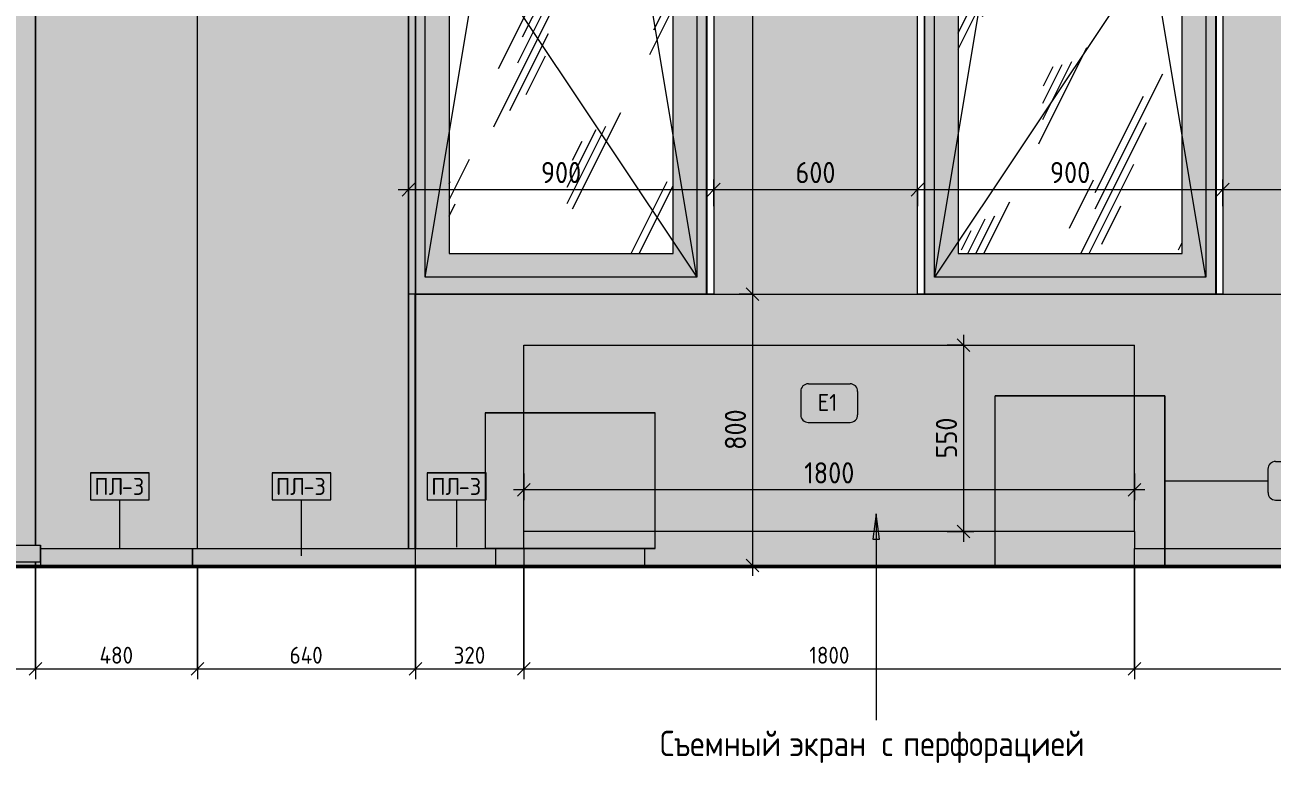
# Model space of a CAD drawing. Header units: millimetres. Extents: x -3511 to 67671, y -1987 to 16130.
# Drawn here: x 39927 to 43601, y 7818 to 9994 of the extents above; entities that cross this region are included whole.
import ezdxf

# ---------------------------------------------------------------- set-up
doc = ezdxf.new("R2010")
doc.units = ezdxf.units.MM
for name, color, linetype, lineweight in [('A-ANNO-DIMS', 7, 'Continuous', 9), ('A-ANNO-DIMS-25', 7, 'Continuous', 9), ('A-FLOR', 7, 'Continuous', 9), ('A-GENM', 7, 'Continuous', 9), ('A-GENM-IDEN', 7, 'Continuous', 9), ('A-GLAZ', 7, 'Continuous', 9), ('A-WALL', 7, 'Continuous', 9), ('A-WALL-PATT', 7, 'Continuous', 9), ('G-ANNO-TEXT', 7, 'Continuous', 9), ('I-FURN-IDEN', 7, 'Continuous', 9), ('I-WALL', 7, 'Continuous', 9), ('Знаки', 7, 'Continuous', 9), ('Марки для знаков', 7, 'Continuous', 9)]:
    doc.layers.add(name, color=color, linetype=linetype, lineweight=lineweight)
for name, color, linetype, lineweight, true_color in [('A-FLOR-FNSH-1', 7, 'Continuous', 30, 0x3c3c3c), ('I-FURN-14', 7, 'Continuous', 9, 0xc5c578), ('I-FURN-3', 7, 'Continuous', 9, 0xc0c0c0), ('I-FURN-5', 7, 'Continuous', 9, 0xacacac), ('I-FURN-6', 7, 'Continuous', 9, 0x9e9e9e), ('I-FURN-7', 7, 'Continuous', 9, 0xd1d1d1), ('I-FURN-8', 7, 'Continuous', 9, 0xdddddd)]:
    doc.layers.add(name, color=color, linetype=linetype, lineweight=lineweight, true_color=true_color)
for name, color, linetype, lineweight, true_color, transparency in [('I-FURN-13', 2, 'Continuous', 9, 0xffff00, 0.7), ('I-FURN-2', 7, 'Continuous', 9, 0xfbfbfb, 0.7), ('I-FURN-4', 7, 'Continuous', 9, 0x7f7f7f, 0.7)]:
    doc.layers.add(name, color=color, linetype=linetype, lineweight=lineweight, true_color=true_color, transparency=transparency)
doc.styles.add('GOST Common_5', font='GOST_Common.ttf', dxfattribs={"height": 50})
doc.styles.add('GOST Common_7', font='GOST_Common.ttf', dxfattribs={"width": 0.9, "height": 75})
doc.styles.add('ISOCPEUR_2', font='isocpeur.ttf', dxfattribs={"width": 0.9, "height": 62.5})
doc.styles.add('ISOCPEUR_3', font='isocpeur.ttf', dxfattribs={"width": 0.9, "height": 50})
doc.dimstyles.new('ISO-2_0_0_9К_Средний_округл2', dxfattribs={"dimscale": 304.8, "dimtxt": 49.799059, "dimasz": 0.123031, "dimexe": 0.098425, "dimexo": 0, "dimgap": 0, "dimtad": 1, "dimdec": 0, "dimrnd": 10, "dimzin": 0, "dimdsep": 46, "dimtxsty": 'ISOCPEUR_3', "dimblk1": 'OBLIQUE', "dimblk2": 'OBLIQUE', "dimsah": 1, "dimcen": 0.09, "dimdle": 0.098425, "dimazin": 0, "dimtfac": 1, "dimtdec": 4, "dimtix": 1, "dimtmove": 0, "dimatfit": 3, "dimfxl": 1, "dimtvp": 1, "dimtolj": 1, "dimtzin": 0, "dimarcsym": 2})
doc.dimstyles.new('ISO-2_5_0_9К_БОЛЬШОЙ_1', dxfattribs={"dimscale": 304.8, "dimtxt": 62.248823, "dimasz": 0.123031, "dimexe": 0.098425, "dimexo": 0.246063, "dimgap": 0, "dimtad": 1, "dimdec": 0, "dimrnd": 10, "dimzin": 0, "dimdsep": 46, "dimtxsty": 'ISOCPEUR_2', "dimblk1": 'OBLIQUE', "dimblk2": 'OBLIQUE', "dimsah": 1, "dimcen": 0.09, "dimdle": 0.098425, "dimazin": 0, "dimtfac": 1, "dimtdec": 4, "dimtix": 1, "dimtmove": 0, "dimatfit": 3, "dimfxl": 1, "dimtvp": 1, "dimtolj": 1, "dimtzin": 0, "dimarcsym": 2})
pattern_1 = [(63.435, (5521.34, 31.75), (-255.583, 766.747), [317.5, -190.5, 317.5, -190.5, -403.903]), (63.435, (5521.34, 31.75), (-255.583, 766.747), [-1016, 127, -276.903]), (63.435, (5505.47, 47.6), (-255.583, 766.747), [254, -317.5, 190.5, -190.5, -467.403]), (63.435, (5505.47, 47.6), (-255.583, 766.747), [-952.5, 222.25, -245.153]), (63.435, (5505.47, 95.25), (-255.583, 766.747), [190.5, -381, 127, -190.5, -530.903]), (63.435, (5505.47, 95.25), (-255.583, 766.747), [-889, 285.75, -245.153]), (63.435, (5553.1, 47.6), (-255.583, 766.747), [190.5, -381, 158.75, -6404.65]), (63.435, (5600.7, 95.25), (-255.583, 766.747), [95.25, -476.25, 63.5, -6499.9]), (63.435, (5521.34, 174.6), (-255.583, 766.747), [63.5, -476.25, 63.5, -254, -562.653]), (63.435, (5521.34, 174.6), (-255.583, 766.747), [-857.25, 158.75, -403.903]), (63.435, (5807.1, 127), (-255.583, 766.747), [317.5, -476.25, 381, -251.503]), (63.435, (5807.1, 79.4), (-255.583, 766.747), [444.5, -317.5, 476.25, -188.003]), (63.435, (5838.84, 95.25), (-255.583, 766.747), [508, -254, 381, -276.903]), (63.435, (5886.47, 142.9), (-255.583, 766.747), [317.5, -444.5, 254, -403.903]), (63.435, (5838.84, 238.1), (-255.583, 766.747), [158.75, -635, 190.5, -435.653]), (63.435, (5934.1, 190.5), (-255.583, 766.747), [127, -635, 127, -530.903])]

# ---------------------------------------------------------------- blocks, each defined once
blk = doc.blocks.new('120_Окно_СКБ_1Ст - 120_Окно_СКБ_1Ст 900х2500_h_-V7-Развертка 3_45-2')
at = {"layer": 'A-GLAZ'}
h = blk.add_hatch(color=256, dxfattribs=at)
h.paths.add_polyline_path([(9090, 9200), (9139, 9200), (9139, 11680), (9140, 11680), (9140, 11700), (8281, 11700), (8281, 9200), (9040, 9200)])
h.paths.add_polyline_path([(8330, 9250), (8310, 9250), (8310, 11650), (9110, 11650), (9110, 9250), (8380, 9250)])
h = blk.add_hatch(color=256, dxfattribs=at)
h.paths.add_polyline_path([(8330, 9250), (9110, 9250), (9110, 11650), (8310, 11650), (8310, 9250)])
h.paths.add_polyline_path([(8414, 9320), (8380, 9320), (8380, 11580), (9040, 11580), (9040, 9320), (8827.4, 9320)])
h.paths.add_polyline_path([(9075, 10340.5), (9066, 10340.8), (9065.1, 10341.3), (9065, 10341.6), (9063.8, 10423.8), (9062.9, 10425), (9061.5, 10428.4), (9061, 10432), (9061.1, 10468.9), (9061.5, 10471.6), (9062.9, 10475), (9065.1, 10477.9), (9068, 10480.1), (9071.4, 10481.5), (9075, 10482), (9078.6, 10481.5), (9082, 10480.1), (9084.9, 10477.9), (9087.1, 10475), (9088.5, 10471.6), (9089, 10468), (9089, 10432), (9088.5, 10428.4), (9087.1, 10425), (9086.1, 10423.5), (9085.7, 10400.4), (9084.9, 10341.3), (9083.9, 10340.7), (9082, 10340.5), (9075.4, 10340.5)])
h = blk.add_hatch(dxfattribs=at)
h.set_pattern_fill('FP_18', color=256, style=0, pattern_type=2)
h.set_pattern_definition(pattern_1)
h.paths.add_polyline_path([(8414, 9320), (9040, 9320), (9040, 11580), (8380, 11580), (8380, 9320)])
for p, q in [((8260, 9200), (8260, 11700)), ((9160, 11700), (9160, 9200)), ((8310, 9250), (8310, 11650)), ((8310, 9250), (8710, 11650)), ((9110, 9250), (8710, 11650)), ((9110, 11650), (9110, 9250)), ((8380, 11580), (8380, 9320)), ((9040, 9320), (9040, 11580)), ((9064.5, 10381.7), (8310, 9250)), ((8380, 9320), (9040, 9320)), ((9110, 9250), (8310, 9250)), ((9160, 9200), (8260, 9200))]:
    blk.add_line(p, q, dxfattribs=at)
blk = doc.blocks.new('120_Окно_СКБ_1Ст - 120_Окно_СКБ_1Ст_900х2500_h_-20705657-Развертка 3_45-2')
at = {"layer": 'A-GLAZ'}
h = blk.add_hatch(color=256, dxfattribs=at)
h.paths.add_polyline_path([(7587.1, 9200), (7639, 9200), (7639, 11680), (7640, 11680), (7640, 11700), (6781, 11700), (6781, 9200), (7540, 9200)])
h.paths.add_polyline_path([(7173.7, 9250), (6810, 9250), (6810, 11650), (7610, 11650), (7610, 9250), (7352.9, 9250)])
h = blk.add_hatch(color=256, dxfattribs=at)
h.paths.add_polyline_path([(6830, 9250), (7610, 9250), (7610, 11650), (6810, 11650), (6810, 9250)])
h.paths.add_polyline_path([(6935.5, 9320), (6880, 9320), (6880, 11580), (7540, 11580), (7540, 9320), (7173.7, 9320)])
h.paths.add_polyline_path([(6838, 10340.5), (6835.9, 10340.8), (6835.1, 10341.4), (6835, 10341.6), (6833.8, 10423.8), (6832.9, 10425), (6831.5, 10428.4), (6831, 10432), (6831, 10468), (6831.5, 10471.6), (6832.9, 10475), (6835.1, 10477.9), (6838, 10480.1), (6841.4, 10481.5), (6845, 10482), (6848.6, 10481.5), (6852, 10480.1), (6854.9, 10477.9), (6857.1, 10475), (6858.5, 10471.6), (6859, 10468), (6859, 10432), (6858.5, 10428.4), (6857.1, 10425), (6856.1, 10423.5), (6855.8, 10400.4), (6854.9, 10341.3), (6853.9, 10340.7), (6852, 10340.5), (6841.4, 10340.5)])
h = blk.add_hatch(dxfattribs=at)
h.set_pattern_fill('FP_18', color=256, style=0, pattern_type=2)
h.set_pattern_definition(pattern_1)
h.paths.add_polyline_path([(6935.5, 9320), (7540, 9320), (7540, 11580), (6880, 11580), (6880, 9320)])
for p, q in [((6760, 9200), (6760, 11700)), ((7660, 11700), (7660, 9200)), ((6810, 9250), (6810, 11650)), ((6810, 9250), (7210, 11650)), ((7610, 9250), (7210, 11650)), ((7610, 11650), (7610, 9250)), ((6880, 11580), (6880, 9320)), ((7540, 9320), (7540, 11580)), ((6855.5, 10381.8), (7610, 9250)), ((6880, 9320), (7540, 9320)), ((7610, 9250), (6810, 9250)), ((6781, 9200), (6760, 9200)), ((7660, 9200), (6781, 9200))]:
    blk.add_line(p, q, dxfattribs=at)
blk = doc.blocks.new('Шкаф параметрический - 1_309-32541261-Развертка 3_45-2')
at = {"layer": 'I-FURN-4'}
for points in [[(5676, 8450), (6760, 8450), (6760, 11795), (6139, 11795), (6139, 11700), (5661, 11700), (5661, 8460), (5676, 8460)], [(6761.7, 8450), (6781, 8450), (6780.8, 11795), (6760.5, 11795), (6760.5, 8450)], [(6346.8, 8400), (6781, 8400.3), (6781, 8450), (5676, 8450), (5676, 8400), (6344, 8400)]]:
    blk.add_hatch(color=256, dxfattribs=at).paths.add_polyline_path(points)
h = blk.add_hatch(color=256, dxfattribs=at)
h.paths.add_polyline_path([(5661, 8400), (5676, 8400), (5676, 8410), (5661, 8410)])
h.paths.add_polyline_path([(6760, 8450), (6760.5, 8450), (6760.5, 11795), (6760, 11795), (6760, 8879.3)])
at = {"layer": 'I-FURN-3'}
for p, q in [((5661, 8460), (5661, 11795)), ((6781, 8400), (6781, 11795)), ((5661, 8400), (5661, 8410))]:
    blk.add_line(p, q, dxfattribs=at)
at = {"layer": 'I-FURN-6'}
for p, q in [((5661, 8460), (5661, 11795)), ((5661, 8400), (5661, 8410))]:
    blk.add_line(p, q, dxfattribs=at)
blk = doc.blocks.new('Плинтус - Плинтус темный _ст_школа_-33413618-Развертка 3_45-2')
at = {"layer": 'A-GENM'}
h = blk.add_hatch(color=256, dxfattribs=at)
h.paths.add_polyline_path([(3730, 8410), (4810, 8410), (4810, 8460), (3760, 8460), (3760, 8450), (3730, 8450)])
h.paths.add_polyline_path([(5676, 8410), (5676, 8460), (5310, 8460), (5310, 8410), (5661, 8410)])
h.paths.add_polyline_path([(3102, 8410), (3290, 8410), (3290, 8450), (3260, 8450), (3260, 8460), (3094, 8460), (3094, 8410)])
for p, q in [((3094, 8460), (3260, 8460)), ((3094, 8460), (3094, 8410)), ((3260, 8460), (3261.5, 8460)), ((3261.6, 8460), (3266.2, 8460)), ((3266.3, 8460), (3273.8, 8460)), ((3274, 8460), (3284.5, 8460)), ((3284.8, 8460), (3745.7, 8460)), ((3746, 8460), (3753.5, 8460)), ((3753.7, 8460), (3758.3, 8460)), ((3758.4, 8460), (3760, 8460)), ((3760, 8460), (4810, 8460)), ((4810, 8460), (5310, 8460)), ((5310, 8460), (5676, 8460)), ((5676, 8410), (5676, 8460)), ((3290, 8410), (3094, 8410)), ((3729.7, 8410), (3290.3, 8410)), ((4810, 8410), (3730, 8410)), ((5310, 8410), (4810, 8410)), ((5676, 8410), (5310, 8410))]:
    blk.add_line(p, q, dxfattribs=at)
blk = doc.blocks.new('Плинтус - Плинтус темный _ст_школа_-33413549-Развертка 3_45-2')
at = {"layer": 'A-GENM'}
blk.add_line((5676, 8460), (5676, 8410), dxfattribs=at)
blk = doc.blocks.new('Плинтус - Плинтус темный _ст_школа_-32863794-Развертка 3_45-2')
at = {"layer": 'A-GENM'}
for p, q in [((5676, 8450), (6124, 8450)), ((5661, 8400), (5661, 8410)), ((5676, 8410), (5676, 8400))]:
    blk.add_line(p, q, dxfattribs=at)
blk = doc.blocks.new('Плинтус - Плинтус темный _ст_школа_-33413514-Развертка 3_45-2')
at = {"layer": 'A-GENM'}
blk.add_line((6124, 8400), (6124, 8450), dxfattribs=at)
blk = doc.blocks.new('Плинтус - Плинтус темный _ст_школа_-33445389-Развертка 3_45-2')
at = {"layer": 'A-GENM'}
blk.add_hatch(color=256, dxfattribs=at).paths.add_polyline_path([(7016.8, 8400), (7016.8, 8450), (6781, 8450), (6781, 8400), (7012.9, 8400)])
for p, q in [((6124, 8450), (6124, 8400)), ((6124, 8450), (6781, 8450)), ((6781, 8450), (6986.8, 8450)), ((6986.8, 8450), (7016.8, 8450)), ((7016.8, 8450), (7100.5, 8450)), ((7100.5, 8450), (7100.5, 8400))]:
    blk.add_line(p, q, dxfattribs=at)
blk = doc.blocks.new('Съемный металлический экран с перфорацией - E1-V8-Развертка 3_45-2')
at = {"layer": 'Знаки'}
h = blk.add_hatch(dxfattribs=at)
h.set_pattern_fill('FP_23', color=256, style=0, pattern_type=2)
h.set_pattern_definition([(0, (5462.491, 0), (0, 12.7), [3.403, -18.594]), (60, (5468.841, 1.701), (-10.998523, 6.35), [3.403, -18.594]), (120, (5470.542, 8.051), (-10.998523, -6.35), [3.403, -18.594]), (30, (5465.894, 0), (2.3e-05, 25.39996), [3.403, -21.997]), (30, (5459.544, 11), (2.3e-05, 25.39996), [3.403, -21.997]), (150, (5462.49, 0), (-21.997023, -12.69996), [3.403, -21.997]), (150, (5468.84, 11), (-21.997023, -12.69996), [3.403, -21.997]), (90, (5470.542, 4.65), (-21.997, 12.7), [3.403, -21.997]), (90, (5457.842, 4.65), (-21.997, 12.7), [3.403, -21.997])])
h.paths.add_polyline_path([(7587.1, 8500), (8489, 8500), (8489, 8900), (8900, 8900), (8900, 9050), (7100, 9050), (7100, 8850), (7486.8, 8850), (7486.8, 8500)])
for p, q in [((7100, 9050), (8900, 9050)), ((7100, 8850), (7100, 9050)), ((8900, 8900), (8900, 9050)), ((8900, 8500), (8900, 8900)), ((7100, 8500), (7100, 8850)), ((7486.6, 8500), (7100, 8500)), ((8489, 8500), (7486.8, 8500)), ((8900, 8500), (8489, 8500))]:
    blk.add_line(p, q, dxfattribs=at)
blk = doc.blocks.new('ПУФ_500 - 1_50б-32041553-Развертка 3_45-2')
at = {"layer": 'I-FURN-13'}
for points in [[(7043.4, 8400), (7100.5, 8400), (7100.5, 8450), (7016.8, 8450), (7016.8, 8400), (7041.4, 8400)], [(7392.4, 8400), (7456.8, 8400), (7456.8, 8450), (7100.5, 8450), (7100.5, 8400), (7380.4, 8400)]]:
    blk.add_hatch(color=256, dxfattribs=at).paths.add_polyline_path(points)
at = {"layer": 'I-FURN-4'}
for points in [[(6986.8, 8450), (7100.5, 8450), (7100.5, 8500), (7100, 8500), (7100, 8850), (6986.8, 8850), (6986.8, 8515.9)], [(7471.5, 8500), (7486.8, 8500), (7486.8, 8850), (7100, 8850), (7100, 8500), (7462.1, 8500)], [(7392.4, 8450), (7486.8, 8450), (7486.6, 8500), (7100.5, 8500), (7100.5, 8450), (7380.4, 8450)]]:
    blk.add_hatch(color=256, dxfattribs=at).paths.add_polyline_path(points)
at = {"layer": 'I-FURN-14'}
for p, q in [((7016.5, 8450), (7103.8, 8450)), ((7022.4, 8450), (7016.8, 8450)), ((7050.6, 8450), (7022.4, 8450)), ((7064.8, 8450), (7050.6, 8450)), ((7141.4, 8450), (7064.8, 8450)), ((7103.8, 8450), (7413.6, 8450)), ((7187.9, 8450), (7141.4, 8450)), ((7309.5, 8450), (7187.9, 8450)), ((7444.5, 8450), (7309.5, 8450)), ((7413.6, 8450), (7457.2, 8450)), ((7456.8, 8450), (7444.5, 8450))]:
    blk.add_line(p, q, dxfattribs=at)
at = {"layer": 'I-FURN-3'}
for p, q in [((6986.8, 8850), (6986.8, 8450)), ((6986.8, 8850), (7486.8, 8850)), ((7486.8, 8450), (7486.8, 8850)), ((7486.8, 8450), (6986.8, 8450)), ((7016.8, 8450), (7016.8, 8400)), ((7456.8, 8400), (7456.8, 8450))]:
    blk.add_line(p, q, dxfattribs=at)
at = {"layer": 'I-FURN-5'}
for p, q in [((7486.8, 8850), (6986.8, 8850)), ((6986.8, 8450), (7016.5, 8450)), ((7016.8, 8450), (7456.8, 8450)), ((7457.2, 8450), (7486.8, 8450))]:
    blk.add_line(p, q, dxfattribs=at)
blk = doc.blocks.new('Зашивка приборов отопления34 - Зашивка приборов отопления-33324488-Развертка 3_45-2')
at = {"layer": 'A-WALL'}
h = blk.add_hatch(color=256, dxfattribs=at)
h.paths.add_polyline_path([(12941.3, 8400), (12941.3, 9200), (12940.3, 9200), (12940.5, 8400)])
h.paths.add_polyline_path([(7486.8, 8400), (8489, 8400), (8489, 8500), (7486.8, 8500), (7486.8, 8450), (7456.8, 8450), (7456.8, 8400), (7485.3, 8400)])
h.paths.add_polyline_path([(11101.3, 8400), (11310, 8400), (11310, 8500), (11083.9, 8500), (11083.9, 8400)])
h.paths.add_polyline_path([(10583.9, 8400), (10583.9, 8500), (10314.5, 8500), (10314.5, 8400), (10481.1, 8400)])
h.paths.add_polyline_path([(11810, 8400), (12114.5, 8400), (12114.5, 8500), (11810, 8500)])
h.paths.add_polyline_path([(9240.8, 9198.6), (12939.3, 9198.6), (12939.3, 9200), (6781, 9200), (6781, 9198.6), (8827.4, 9198.6)])
for p, q in [((6781, 9200), (12939.3, 9200)), ((8489, 8400), (8414, 8400)), ((8900, 8400), (8489, 8400))]:
    blk.add_line(p, q, dxfattribs=at)
blk = doc.blocks.new('Плинтус - Плинтус темный _ст_школа_-33445823-Развертка 3_45-2')
at = {"layer": 'A-GENM'}
blk.add_hatch(color=256, dxfattribs=at).paths.add_polyline_path([(10314.5, 8400), (10314.5, 8450), (8989, 8450), (8989, 8400), (10274.4, 8400)])
for p, q in [((8900, 8450), (8989, 8450)), ((8900, 8400), (8900, 8450)), ((8989, 8450), (10314.5, 8450)), ((10314.5, 8450), (10314.5, 8400)), ((8989, 8400), (8900, 8400)), ((9034.1, 8400), (8989, 8400))]:
    blk.add_line(p, q, dxfattribs=at)
blk = doc.blocks.new('DIMBLOCK24-Развертка 3_45-2')
at = {"layer": 'A-ANNO-DIMS-25'}
for p, q in [((37406.3, 8400), (37406.3, 8065.1)), ((37406.3, 8095.1), (37406.3, 8400)), ((39957.3, 8410), (39957.3, 8065.1)), ((39957.3, 8095.1), (39957.3, 8410)), ((37406.3, 8095.1), (39957.3, 8095.1))]:
    blk.add_line(p, q, dxfattribs=at)
at = {"layer": 'A-ANNO-DIMS-25', "lineweight": 20}
for p, q in [((37406.3, 8095.1), (37387.6, 8076.4)), ((37406.3, 8095.1), (37425.1, 8113.9)), ((39957.3, 8095.1), (39938.6, 8076.4)), ((39957.3, 8095.1), (39976.1, 8113.9))]:
    blk.add_line(p, q, dxfattribs=at)
at = {"layer": 'A-ANNO-DIMS-25', "color": 0, "insert": (38618.6, 8160.5), "char_height": 50, "width": 151.696, "attachment_point": 1, "line_spacing_factor": 1.149209, "style": 'ISOCPEUR_3'}
blk.add_mtext('2550', dxfattribs=at)
blk = doc.blocks.new('_Oblique')
at = {"color": 0, "linetype": 'ByBlock', "lineweight": -2}
blk.add_line((-0.5, -0.5), (0.5, 0.5), dxfattribs=at)
blk = doc.blocks.new('DIMBLOCK25-Развертка 3_45-2')
at = {"layer": 'A-ANNO-DIMS-25'}
for p, q in [((39957.3, 8410), (39957.3, 8065.1)), ((39957.3, 8095.1), (39957.3, 8410)), ((40435.3, 8400), (40435.3, 8065.1)), ((40435.3, 8095.1), (40435.3, 8400)), ((39957.3, 8095.1), (40435.3, 8095.1))]:
    blk.add_line(p, q, dxfattribs=at)
at = {"layer": 'A-ANNO-DIMS-25', "lineweight": 20}
for p, q in [((39957.3, 8095.1), (39938.6, 8076.4)), ((39957.3, 8095.1), (39976.1, 8113.9)), ((40435.3, 8095.1), (40416.6, 8076.4)), ((40435.3, 8095.1), (40454.1, 8113.9))]:
    blk.add_line(p, q, dxfattribs=at)
at = {"layer": 'A-ANNO-DIMS-25', "color": 0, "insert": (40146.5, 8160.5), "char_height": 50, "width": 119.518, "attachment_point": 1, "line_spacing_factor": 1.149209, "style": 'ISOCPEUR_3'}
blk.add_mtext('480', dxfattribs=at)
blk = doc.blocks.new('DIMBLOCK26-Развертка 3_45-2')
at = {"layer": 'A-ANNO-DIMS-25'}
for p, q in [((40435.3, 8400), (40435.3, 8065.1)), ((40435.3, 8095.1), (40435.3, 8400)), ((41077.3, 8395), (41077.3, 8065.1)), ((41077.3, 8095.1), (41077.3, 8395)), ((40435.3, 8095.1), (41077.3, 8095.1))]:
    blk.add_line(p, q, dxfattribs=at)
at = {"layer": 'A-ANNO-DIMS-25', "lineweight": 20}
for p, q in [((40435.3, 8095.1), (40416.6, 8076.4)), ((40435.3, 8095.1), (40454.1, 8113.9)), ((41077.3, 8095.1), (41058.6, 8076.4)), ((41077.3, 8095.1), (41096.1, 8113.9))]:
    blk.add_line(p, q, dxfattribs=at)
at = {"layer": 'A-ANNO-DIMS-25', "color": 0, "insert": (40706.5, 8160.5), "char_height": 50, "width": 119.518, "attachment_point": 1, "line_spacing_factor": 1.149209, "style": 'ISOCPEUR_3'}
blk.add_mtext('640', dxfattribs=at)
blk = doc.blocks.new('DIMBLOCK27-Развертка 3_45-2')
at = {"layer": 'A-ANNO-DIMS-25'}
for p, q in [((41077.3, 8395), (41077.3, 8065.1)), ((41077.3, 8095.1), (41077.3, 8395)), ((41396.8, 8400), (41396.8, 8065.1)), ((41396.8, 8095.1), (41396.8, 8400)), ((41077.3, 8095.1), (41396.8, 8095.1))]:
    blk.add_line(p, q, dxfattribs=at)
at = {"layer": 'A-ANNO-DIMS-25', "lineweight": 20}
for p, q in [((41077.3, 8095.1), (41058.6, 8076.4)), ((41077.3, 8095.1), (41096.1, 8113.9)), ((41396.8, 8095.1), (41378.1, 8076.4)), ((41396.8, 8095.1), (41415.6, 8113.9))]:
    blk.add_line(p, q, dxfattribs=at)
at = {"layer": 'A-ANNO-DIMS-25', "color": 0, "insert": (41189.7, 8160.5), "char_height": 50, "width": 113.772, "attachment_point": 1, "line_spacing_factor": 1.149209, "style": 'ISOCPEUR_3'}
blk.add_mtext('320', dxfattribs=at)
blk = doc.blocks.new('DIMBLOCK28-Развертка 3_45-2')
at = {"layer": 'A-ANNO-DIMS-25'}
for p, q in [((41396.8, 8400), (41396.8, 8065.1)), ((41396.8, 8095.1), (41396.8, 8400)), ((43196.3, 8400), (43196.3, 8065.1)), ((43196.3, 8095.1), (43196.3, 8400)), ((41396.8, 8095.1), (43196.3, 8095.1))]:
    blk.add_line(p, q, dxfattribs=at)
at = {"layer": 'A-ANNO-DIMS-25', "lineweight": 20}
for p, q in [((41396.8, 8095.1), (41378.1, 8076.4)), ((41396.8, 8095.1), (41415.6, 8113.9)), ((43196.3, 8095.1), (43177.6, 8076.4)), ((43196.3, 8095.1), (43215.1, 8113.9))]:
    blk.add_line(p, q, dxfattribs=at)
at = {"layer": 'A-ANNO-DIMS-25', "color": 0, "insert": (42237.7, 8160.5), "char_height": 50, "width": 141.353, "attachment_point": 1, "line_spacing_factor": 1.149209, "style": 'ISOCPEUR_3'}
blk.add_mtext('1800', dxfattribs=at)
blk = doc.blocks.new('DIMBLOCK29-Развертка 3_45-2')
at = {"layer": 'A-ANNO-DIMS-25'}
for p, q in [((44610.8, 8500), (44610.8, 8065.1)), ((44610.8, 8095.1), (44610.8, 8500)), ((43196.3, 8400), (43196.3, 8065.1)), ((43196.3, 8095.1), (43196.3, 8400)), ((43196.3, 8095.1), (44610.8, 8095.1))]:
    blk.add_line(p, q, dxfattribs=at)
at = {"layer": 'A-ANNO-DIMS-25', "lineweight": 20}
for p, q in [((43196.3, 8095.1), (43177.6, 8076.4)), ((43196.3, 8095.1), (43215.1, 8113.9)), ((44610.8, 8095.1), (44592.1, 8076.4)), ((44610.8, 8095.1), (44629.6, 8113.9))]:
    blk.add_line(p, q, dxfattribs=at)
at = {"layer": 'A-ANNO-DIMS-25', "color": 0, "insert": (43846.6, 8160.5), "char_height": 50, "width": 136.756, "attachment_point": 1, "line_spacing_factor": 1.149209, "style": 'ISOCPEUR_3'}
blk.add_mtext('1410', dxfattribs=at)
blk = doc.blocks.new('DIMBLOCK33-Развертка 3_45-2')
at = {"layer": 'A-ANNO-DIMS-25'}
for p, q in [((42031.3, 11700), (42100.6, 11700)), ((42070.6, 11700), (42031.3, 11700)), ((42070.6, 11700), (42070.6, 9200)), ((42031.3, 9200), (42100.6, 9200)), ((42070.6, 9200), (42031.3, 9200))]:
    blk.add_line(p, q, dxfattribs=at)
at = {"layer": 'A-ANNO-DIMS-25', "lineweight": 20}
for p, q in [((42070.6, 11700), (42051.8, 11718.7)), ((42070.6, 11700), (42089.3, 11681.2)), ((42070.6, 9200), (42051.8, 9218.7)), ((42070.6, 9200), (42089.3, 9181.2))]:
    blk.add_line(p, q, dxfattribs=at)
at = {"layer": 'A-ANNO-DIMS-25', "color": 0, "insert": (41988.9, 10371), "char_height": 62.5, "width": 189.619, "attachment_point": 1, "rotation": 90, "line_spacing_factor": 1.149209, "style": 'ISOCPEUR_2'}
blk.add_mtext('2500', dxfattribs=at)
blk = doc.blocks.new('DIMBLOCK34-Развертка 3_45-2')
at = {"layer": 'A-ANNO-DIMS-25'}
for p, q in [((42031.3, 9200), (42100.6, 9200)), ((42070.6, 9200), (42031.3, 9200)), ((42070.6, 9200), (42070.6, 8370)), ((42022.1, 8400), (42100.6, 8400)), ((42070.6, 8400), (42022.1, 8400))]:
    blk.add_line(p, q, dxfattribs=at)
at = {"layer": 'A-ANNO-DIMS-25', "lineweight": 20}
for p, q in [((42070.6, 9200), (42051.8, 9218.7)), ((42070.6, 9200), (42089.3, 9181.2)), ((42070.6, 8400), (42051.8, 8418.7)), ((42070.6, 8400), (42089.3, 8381.2))]:
    blk.add_line(p, q, dxfattribs=at)
at = {"layer": 'A-ANNO-DIMS-25', "color": 0, "insert": (41988.9, 8740.7), "char_height": 62.5, "width": 142.215, "attachment_point": 1, "rotation": 90, "line_spacing_factor": 1.149209, "style": 'ISOCPEUR_2'}
blk.add_mtext('800', dxfattribs=at)
blk = doc.blocks.new('DIMBLOCK35-Развертка 3_45-2')
at = {"layer": 'A-ANNO-DIMS-25'}
for p, q in [((41056.3, 9459.5), (41056.3, 9538)), ((41956.3, 9459.5), (41956.3, 9538)), ((41026.3, 9508), (41956.3, 9508)), ((41056.3, 9508), (41056.3, 9459.5)), ((41956.3, 9508), (41956.3, 9459.5))]:
    blk.add_line(p, q, dxfattribs=at)
at = {"layer": 'A-ANNO-DIMS-25', "lineweight": 20}
for p, q in [((41056.3, 9508), (41075.1, 9526.7)), ((41956.3, 9508), (41975.1, 9526.7)), ((41056.3, 9508), (41037.6, 9489.2)), ((41956.3, 9508), (41937.6, 9489.2))]:
    blk.add_line(p, q, dxfattribs=at)
at = {"layer": 'A-ANNO-DIMS-25', "color": 0, "insert": (41447.1, 9589.6), "char_height": 62.5, "width": 142.215, "attachment_point": 1, "line_spacing_factor": 1.149209, "style": 'ISOCPEUR_2'}
blk.add_mtext('900', dxfattribs=at)
blk = doc.blocks.new('DIMBLOCK36-Развертка 3_45-2')
at = {"layer": 'A-ANNO-DIMS-25'}
for p, q in [((41956.3, 9459.5), (41956.3, 9538)), ((42556.3, 9459.5), (42556.3, 9538)), ((41956.3, 9508), (42556.3, 9508)), ((41956.3, 9508), (41956.3, 9459.5)), ((42556.3, 9508), (42556.3, 9459.5))]:
    blk.add_line(p, q, dxfattribs=at)
at = {"layer": 'A-ANNO-DIMS-25', "lineweight": 20}
for p, q in [((41956.3, 9508), (41975.1, 9526.7)), ((42556.3, 9508), (42575.1, 9526.7)), ((41956.3, 9508), (41937.6, 9489.2)), ((42556.3, 9508), (42537.6, 9489.2))]:
    blk.add_line(p, q, dxfattribs=at)
at = {"layer": 'A-ANNO-DIMS-25', "color": 0, "insert": (42197.1, 9589.6), "char_height": 62.5, "width": 142.215, "attachment_point": 1, "line_spacing_factor": 1.149209, "style": 'ISOCPEUR_2'}
blk.add_mtext('600', dxfattribs=at)
blk = doc.blocks.new('DIMBLOCK37-Развертка 3_45-2')
at = {"layer": 'A-ANNO-DIMS-25'}
for p, q in [((42556.3, 9459.5), (42556.3, 9538)), ((43456.3, 9459.5), (43456.3, 9538)), ((42556.3, 9508), (43456.3, 9508)), ((42556.3, 9508), (42556.3, 9459.5)), ((43456.3, 9508), (43456.3, 9459.5))]:
    blk.add_line(p, q, dxfattribs=at)
at = {"layer": 'A-ANNO-DIMS-25', "lineweight": 20}
for p, q in [((42556.3, 9508), (42575.1, 9526.7)), ((43456.3, 9508), (43475.1, 9526.7)), ((42556.3, 9508), (42537.6, 9489.2)), ((43456.3, 9508), (43437.6, 9489.2))]:
    blk.add_line(p, q, dxfattribs=at)
at = {"layer": 'A-ANNO-DIMS-25', "color": 0, "insert": (42947.1, 9589.6), "char_height": 62.5, "width": 142.215, "attachment_point": 1, "line_spacing_factor": 1.149209, "style": 'ISOCPEUR_2'}
blk.add_mtext('900', dxfattribs=at)
blk = doc.blocks.new('DIMBLOCK38-Развертка 3_45-2')
at = {"layer": 'A-ANNO-DIMS-25'}
for p, q in [((43456.3, 9459.5), (43456.3, 9538)), ((44056.3, 9459.5), (44056.3, 9538)), ((43456.3, 9508), (44056.3, 9508)), ((43456.3, 9508), (43456.3, 9459.5)), ((44056.3, 9508), (44056.3, 9459.5))]:
    blk.add_line(p, q, dxfattribs=at)
at = {"layer": 'A-ANNO-DIMS-25', "lineweight": 20}
for p, q in [((43456.3, 9508), (43475.1, 9526.7)), ((44056.3, 9508), (44075.1, 9526.7)), ((43456.3, 9508), (43437.6, 9489.2)), ((44056.3, 9508), (44037.6, 9489.2))]:
    blk.add_line(p, q, dxfattribs=at)
at = {"layer": 'A-ANNO-DIMS-25', "color": 0, "insert": (43697.1, 9589.6), "char_height": 62.5, "width": 142.215, "attachment_point": 1, "line_spacing_factor": 1.149209, "style": 'ISOCPEUR_2'}
blk.add_mtext('600', dxfattribs=at)
blk = doc.blocks.new('Марка_Мебель - В прямоуг_Balcon_Марка-25523697-Развертка 3_45-2')
at = {"layer": 'I-FURN-IDEN'}
for p, q in [((9293, 8684.4), (9293, 8615.4)), ((9315.5, 8706.9), (9438.3, 8706.9)), ((9460.8, 8684.4), (9460.8, 8615.6)), ((9315.4, 8593.1), (9438.3, 8593.1))]:
    blk.add_line(p, q, dxfattribs=at)
for centre, radius, start, end in [((9315.5, 8684.4), 22.5, 90, 180), ((9438.3, 8684.4), 22.5, 0, 90), ((9315.4, 8615.4), 22.3, 180, 270), ((9438.3, 8615.6), 22.5, 270, 0)]:
    blk.add_arc(centre, radius, start, end, dxfattribs=at)
blk = doc.blocks.new('DIMBLOCK40-Развертка 3_45-2')
at = {"layer": 'A-ANNO-DIMS-25'}
for p, q in [((41396.3, 8671.2), (41396.3, 8592.7)), ((41396.3, 8622.7), (41396.3, 8671.2)), ((43196.3, 8671.2), (43196.3, 8592.7)), ((43196.3, 8622.7), (43196.3, 8671.2)), ((43226.3, 8622.7), (41366.3, 8622.7))]:
    blk.add_line(p, q, dxfattribs=at)
at = {"layer": 'A-ANNO-DIMS-25', "lineweight": 20}
for p, q in [((41396.3, 8622.7), (41415.1, 8641.5)), ((43196.3, 8622.7), (43215.1, 8641.5)), ((41396.3, 8622.7), (41377.6, 8604)), ((43196.3, 8622.7), (43177.6, 8604))]:
    blk.add_line(p, q, dxfattribs=at)
at = {"layer": 'A-ANNO-DIMS-25', "color": 0, "insert": (42222.7, 8704.4), "char_height": 62.5, "width": 176.691, "attachment_point": 1, "line_spacing_factor": 1.149209, "style": 'ISOCPEUR_2'}
blk.add_mtext('1800', dxfattribs=at)
blk = doc.blocks.new('DIMBLOCK41-Развертка 3_45-2')
at = {"layer": 'A-ANNO-DIMS-25'}
for p, q in [((42692.3, 9080), (42692.3, 8470)), ((42643.8, 9050), (42722.3, 9050)), ((42692.3, 9050), (42643.8, 9050)), ((42643.8, 8500), (42722.3, 8500)), ((42692.3, 8500), (42643.8, 8500))]:
    blk.add_line(p, q, dxfattribs=at)
at = {"layer": 'A-ANNO-DIMS-25', "lineweight": 20}
for p, q in [((42692.3, 9050), (42673.5, 9068.7)), ((42692.3, 9050), (42711, 9031.2)), ((42692.3, 8500), (42673.5, 8518.7)), ((42692.3, 8500), (42711, 8481.2))]:
    blk.add_line(p, q, dxfattribs=at)
at = {"layer": 'A-ANNO-DIMS-25', "color": 0, "insert": (42610.6, 8715.7), "char_height": 62.5, "width": 142.215, "attachment_point": 1, "rotation": 90, "line_spacing_factor": 1.149209, "style": 'ISOCPEUR_2'}
blk.add_mtext('550', dxfattribs=at)
blk = doc.blocks.new('Марка_Знаки - В прямоуг_Наименование краткое-30718135-Развертка 3_45-2')
at = {"layer": 'Марки для знаков'}
for p, q in [((7938.6, 8935.8), (8061.4, 8935.8)), ((7916.1, 8913.3), (7916.1, 8844.2)), ((8083.9, 8913.3), (8083.9, 8844.4)), ((7938.5, 8821.9), (8061.4, 8821.9))]:
    blk.add_line(p, q, dxfattribs=at)
for centre, radius, start, end in [((7938.6, 8913.3), 22.5, 90, 180), ((8061.4, 8913.3), 22.5, 0, 90), ((7938.5, 8844.2), 22.3, 180, 270), ((8061.4, 8844.4), 22.5, 270, 0)]:
    blk.add_arc(centre, radius, start, end, dxfattribs=at)
blk = doc.blocks.new('Mark Reiling - Mark Reiling-26174330-Развертка 3_45-2')
at = {"layer": 'A-GENM-IDEN'}
for p, q in [((1673.3, 8917.8), (1673.3, 8839)), ((1673.3, 8917.8), (1846.7, 8917.8)), ((1846.7, 8917.8), (1673.3, 8917.8)), ((1673.3, 8917.8), (1673.3, 8839)), ((1846.7, 8839), (1846.7, 8917.8)), ((1846.7, 8839), (1846.7, 8917.8)), ((1673.3, 8839), (1846.7, 8839)), ((1673.3, 8839), (1846.7, 8839))]:
    blk.add_line(p, q, dxfattribs=at)

msp = doc.modelspace()

# ---------------------------------------------------------------- hatches: boundary and pattern name
at = {"layer": 'A-WALL-PATT'}
h = msp.add_hatch(color=256, dxfattribs=at)
h.paths.add_polyline_path([(38956.3, 8400), (39106.3, 8400), (39106.3, 8410), (38026.3, 8410), (38026.3, 8400), (38856.3, 8400)])
h.paths.add_polyline_path([(37406.3, 8400), (37586.3, 8400), (37586.3, 8410), (37405.3, 8410), (37405.3, 8400)])
h.paths.add_polyline_path([(39956.3, 8400), (39956.3, 8410), (39606.3, 8410), (39606.3, 8400), (39936.3, 8400)])
h.paths.add_polyline_path([(38408.1, 8460), (39106.3, 8460), (39106.3, 9200), (38856.3, 9200), (38856.3, 9900), (39856.3, 9900), (39856.3, 9200), (39606.3, 9200), (39606.3, 8460), (39956.3, 8460), (39956.3, 11800), (37405.3, 11800), (37405.3, 8460), (37556.3, 8460), (37556.3, 8850), (38056.3, 8850), (38056.3, 8460), (38356.3, 8460)])
h = msp.add_hatch(color=256, dxfattribs=at)
h.paths.add_polyline_path([(39956.3, 8400), (39957.3, 8400), (39957.3, 8410), (39956.3, 8410)])
h.paths.add_polyline_path([(39956.3, 8460), (39957.3, 8460), (39957.1, 11800), (39956.3, 11800), (39956.3, 8879.3)])
h = msp.add_hatch(color=256, dxfattribs=at)
h.paths.add_polyline_path([(41083, 8450), (41283.2, 8450), (41283.2, 8850), (41396.3, 8850), (41396.3, 9050), (43196.3, 9050), (43196.3, 8900), (43285.3, 8900), (43285.3, 8450), (44610.8, 8450), (44610.8, 9050), (46410.8, 9050), (46410.8, 8450), (47235.6, 8450), (47235.6, 9198.6), (41077.3, 9198.5), (41077.3, 8450)])
h.paths.add_polyline_path([(47236.6, 8450), (47236.8, 8450), (47236.6, 8700)])
h.paths.add_polyline_path([(41076.3, 11795), (41076.3, 11800), (41056.8, 11800), (41056.8, 11795)])
h = msp.add_hatch(color=256, dxfattribs=at)
h.paths.add_polyline_path([(41956.3, 9200), (42556.3, 9200), (42556.3, 11700), (41956.3, 11700), (41956.3, 9363.7)])
h.paths.add_polyline_path([(43456.3, 9200), (44056.3, 9200), (44056.3, 11700), (43456.3, 11700), (43456.3, 9363.7)])
h.paths.add_polyline_path([(47237.6, 9200), (47237.6, 9200), (47237.6, 11700), (47236.6, 11700), (47236.6, 9200)])
h.paths.add_polyline_path([(47235.6, 9200), (47235.6, 11700), (47156.3, 11700), (47156.3, 9200)])
at = {"layer": 'G-ANNO-TEXT'}
msp.add_hatch(color=256, dxfattribs=at).paths.add_polyline_path([(42434.5, 8552.7), (42424.6, 8477.7), (42444.4, 8477.7)])
at = {"layer": 'I-FURN-2'}
for points in [[(42917, 8500), (43196.3, 8500), (43196.3, 8900), (42785.3, 8900), (42785.3, 8500)], [(43285.3, 8450), (43285.3, 8900), (43196.3, 8900), (43196.3, 8450)], [(43196.3, 8400), (43196.3, 8500), (42785.3, 8500), (42785.3, 8400), (43123.7, 8400)], [(43285.3, 8400), (43285.3, 8450), (43196.3, 8450), (43196.3, 8400)]]:
    msp.add_hatch(color=256, dxfattribs=at).paths.add_polyline_path(points)
at = {"layer": 'I-WALL'}
for points in [[(42576.3, 9200), (42577.3, 9200.3), (42577.3, 11700), (42576.3, 11700), (42576.3, 9200.3)], [(41936.3, 9200), (41936.3, 11680), (41935.3, 11680), (41935.3, 9200)], [(43436.3, 9200), (43436.3, 11680), (43435.3, 11680), (43435.3, 9200)]]:
    msp.add_hatch(color=256, dxfattribs=at).paths.add_polyline_path(points)

# ---------------------------------------------------------------- linework, layer by layer
at = {"layer": 'A-FLOR'}
msp.add_line((47237.6, 8400), (34426.3, 8400), dxfattribs=at)
at = {"layer": 'A-FLOR-FNSH-1'}
msp.add_line((47258.1, 8395), (34186.3, 8395), dxfattribs=at)
at = {"layer": 'A-GENM-IDEN'}
for p, q in [((40206.2, 8450.6), (40206.2, 8593.1)), ((40741.3, 8428.5), (40741.3, 8593.1)), ((41198.9, 8454), (41198.9, 8593.1))]:
    msp.add_line(p, q, dxfattribs=at)
at = {"layer": 'G-ANNO-TEXT'}
for p, q in [((42434.5, 8552.7), (42424.6, 8477.7)), ((42444.4, 8477.7), (42434.5, 8552.7)), ((42434.5, 8552.7), (42434.5, 7943.8)), ((42424.6, 8477.7), (42444.4, 8477.7))]:
    msp.add_line(p, q, dxfattribs=at)
at = {"layer": 'I-FURN-3'}
for p, q in [((42785.3, 8900), (43285.3, 8900)), ((42785.3, 8400), (42785.3, 8900)), ((43285.3, 8400), (43285.3, 8900))]:
    msp.add_line(p, q, dxfattribs=at)
at = {"layer": 'I-FURN-7'}
for p, q in [((43285.3, 8900), (42785.3, 8900)), ((42785.3, 8400), (42785.3, 8900)), ((43285.3, 8900), (43285.3, 8400))]:
    msp.add_line(p, q, dxfattribs=at)
at = {"layer": 'I-FURN-8'}
msp.add_line((42785.3, 8400), (43285.3, 8400), dxfattribs=at)
at = {"layer": 'I-FURN-IDEN'}
msp.add_line((43285.3, 8650), (43589.3, 8650), dxfattribs=at)
at = {"layer": 'I-WALL'}
for p, q in [((39957.3, 11800), (39957.3, 8460)), ((40435.3, 8450), (40435.3, 11800)), ((41056.3, 8450), (41056.3, 11800)), ((41056.8, 11800), (41056.8, 8450)), ((41077.3, 11800), (41077.3, 8450)), ((41936.3, 11700), (41936.3, 9200)), ((41956.3, 11700), (41956.3, 9200)), ((42556.3, 9200), (42556.3, 11700)), ((42576.3, 11700), (42576.3, 9200)), ((42577.3, 11700), (42577.3, 9200)), ((43436.3, 11700), (43436.3, 9200)), ((43456.3, 11700), (43456.3, 9200)), ((41935.3, 9200), (41935.3, 11680)), ((43435.3, 9200), (43435.3, 11680)), ((41076.3, 8450), (41076.3, 9198.6)), ((47235.6, 9198.6), (41076.3, 9198.6)), ((41396.8, 8450), (41396.8, 8500)), ((43196.3, 8500), (43196.3, 8450)), ((39957.3, 8410), (39957.3, 8400))]:
    msp.add_line(p, q, dxfattribs=at)

# ---------------------------------------------------------------- block references
at = {"layer": 'A-GENM'}
for name in ['Плинтус - Плинтус темный _ст_школа_-33413618-Развертка 3_45-2', 'Плинтус - Плинтус темный _ст_школа_-33413549-Развертка 3_45-2', 'Плинтус - Плинтус темный _ст_школа_-32863794-Развертка 3_45-2', 'Плинтус - Плинтус темный _ст_школа_-33413514-Развертка 3_45-2', 'Плинтус - Плинтус темный _ст_школа_-33445389-Развертка 3_45-2', 'Плинтус - Плинтус темный _ст_школа_-33445823-Развертка 3_45-2']:
    msp.add_blockref(name, (34296.3, 0), dxfattribs=at)
at = {"layer": 'A-GENM-IDEN'}
for p in [(38446.2, -244.9), (38981.3, -244.9), (39438.9, -244.9)]:
    msp.add_blockref('Mark Reiling - Mark Reiling-26174330-Развертка 3_45-2', p, dxfattribs=at)
at = {"layer": 'A-GLAZ'}
for name in ['120_Окно_СКБ_1Ст - 120_Окно_СКБ_1Ст_900х2500_h_-20705657-Развертка 3_45-2', '120_Окно_СКБ_1Ст - 120_Окно_СКБ_1Ст 900х2500_h_-V7-Развертка 3_45-2']:
    msp.add_blockref(name, (34296.3, 0), dxfattribs=at)
at = {"layer": 'A-WALL'}
msp.add_blockref('Зашивка приборов отопления34 - Зашивка приборов отопления-33324488-Развертка 3_45-2', (34296.3, 0), dxfattribs=at)
at = {"layer": 'I-FURN-14'}
msp.add_blockref('ПУФ_500 - 1_50б-32041553-Развертка 3_45-2', (34296.3, 0), dxfattribs=at)
at = {"layer": 'I-FURN-3'}
msp.add_blockref('Шкаф параметрический - 1_309-32541261-Развертка 3_45-2', (34296.3, 0), dxfattribs=at)
at = {"layer": 'I-FURN-IDEN'}
msp.add_blockref('Марка_Мебель - В прямоуг_Balcon_Марка-25523697-Развертка 3_45-2', (34296.3, 0), dxfattribs=at)
at = {"layer": 'Знаки'}
msp.add_blockref('Съемный металлический экран с перфорацией - E1-V8-Развертка 3_45-2', (34296.3, 0), dxfattribs=at)
at = {"layer": 'Марки для знаков'}
msp.add_blockref('Марка_Знаки - В прямоуг_Наименование краткое-30718135-Развертка 3_45-2', (34296.3, 0), dxfattribs=at)

# ---------------------------------------------------------------- texts
at = {"layer": 'A-GENM-IDEN', "char_height": 50, "attachment_point": 1, "style": 'GOST Common_5'}
for s, insert, width in [('ПЛ', (40131.1, 8658), 98.207), ('-3', (40212.1, 8658), 86.181), ('ПЛ', (40666.1, 8658), 98.207), ('-3', (40747.2, 8658), 86.181), ('ПЛ', (41123.8, 8658), 98.207), ('-3', (41204.8, 8658), 86.181)]:
    msp.add_mtext(s, dxfattribs=dict(at, insert=insert, width=width))
at = {"layer": 'G-ANNO-TEXT', "char_height": 75, "attachment_point": 1, "style": 'GOST Common_7'}
for s, insert, width in [('Съемный', (41797.5, 7913), 434.715), ('\\fGOST Common|b0|i0|c204|p34|;\\W.9; ', (42156.2, 7913), 28.861), ('\\fGOST Common|b0|i0|c204|p34|;\\W.9; ', (42427.1, 7913), 28.861), ('\\fGOST Common|b0|i0|c204|p34|;\\W.9; ', (42491.1, 7913), 28.861), ('перфорацией', (42514.9, 7913), 672.816), ('экран', (42180, 7913), 299.43), ('\\fGOST Common|b0|i0|c204|p34|;\\W.9;с', (42450.9, 7913), 48.703)]:
    msp.add_mtext(s, dxfattribs=dict(at, insert=insert, width=width))
at = {"layer": 'Марки для знаков', "insert": (42262.1, 8905.6), "char_height": 50, "width": 74.156, "attachment_point": 1, "style": 'GOST Common_5'}
msp.add_mtext('E1', dxfattribs=at)

# ---------------------------------------------------------------- dimensions: what is measured, and where the dimension line sits
at = {"layer": 'A-ANNO-DIMS'}
for base, p1, p2, override, picture, middle in [((42070.6, 9200), (41956.3, 11700), (41956.3, 9200), {"dimpost": '<>', "dimfxl": 2500}, 'DIMBLOCK33-Развертка 3_45-2', (42039.3, 10450)), ((42070.6, 8400), (41956.3, 9200), (42097.1, 8400), {"dimpost": '<>', "dimfxl": 812.293114}, 'DIMBLOCK34-Развертка 3_45-2', (42039.3, 8800)), ((42692.3, 8500), (42718.8, 9050), (42718.8, 8500), {"dimpost": '<>', "dimfxl": 550}, 'DIMBLOCK41-Развертка 3_45-2', (42661, 8775))]:
    dim = msp.add_linear_dim(base=base, p1=p1, p2=p2, angle=90, dimstyle='ISO-2_5_0_9К_БОЛЬШОЙ_1', override=override, dxfattribs=at)
    dim.commit()
    dim.dimension.update_dxf_attribs({"geometry": picture, "text_midpoint": middle})
for base, p1, p2, dimstyle, override, picture, middle in [((41956.3, 9508), (41056.3, 9534.5), (41956.3, 9534.5), 'ISO-2_5_0_9К_БОЛЬШОЙ_1', {"dimpost": '<>', "dimfxl": 900}, 'DIMBLOCK35-Развертка 3_45-2', (41506.3, 9539.2)), ((42556.3, 9508), (41956.3, 9534.5), (42556.3, 9534.5), 'ISO-2_5_0_9К_БОЛЬШОЙ_1', {"dimpost": '<>', "dimfxl": 599.999886}, 'DIMBLOCK36-Развертка 3_45-2', (42256.3, 9539.2)), ((43456.3, 9508), (42556.3, 9534.5), (43456.3, 9534.5), 'ISO-2_5_0_9К_БОЛЬШОЙ_1', {"dimpost": '<>', "dimfxl": 900}, 'DIMBLOCK37-Развертка 3_45-2', (43006.3, 9539.2)), ((44056.3, 9508), (43456.3, 9534.5), (44056.3, 9534.5), 'ISO-2_5_0_9К_БОЛЬШОЙ_1', {"dimpost": '<>', "dimfxl": 600}, 'DIMBLOCK38-Развертка 3_45-2', (43756.3, 9539.2)), ((41396.3, 8622.7), (43196.3, 8596.2), (41396.3, 8596.2), 'ISO-2_5_0_9К_БОЛЬШОЙ_1', {"dimpost": '<>', "dimfxl": 1800}, 'DIMBLOCK40-Развертка 3_45-2', (42296.3, 8654)), ((44610.8362, 8095.1364), (43196.3116, 8400), (44610.8362, 8500), 'ISO-2_0_0_9К_Средний_округл2', {"dimpost": '<>', "dimfxl": 1418.054919}, 'DIMBLOCK29-Развертка 3_45-2', (43903.5739, 8120.1364)), ((39957.3, 8095.1), (37406.3, 8400), (39957.3, 8410), 'ISO-2_0_0_9К_Средний_округл2', {"dimpost": '<>', "dimfxl": 2551.019561}, 'DIMBLOCK24-Развертка 3_45-2', (38681.8, 8120.1)), ((40435.3, 8095.1), (39957.3, 8410), (40435.3, 8400), 'ISO-2_0_0_9К_Средний_округл2', {"dimpost": '<>', "dimfxl": 478.104744}, 'DIMBLOCK25-Развертка 3_45-2', (40196.3, 8120.1)), ((41077.3, 8095.1), (40435.3, 8400), (41077.3, 8395), 'ISO-2_0_0_9К_Средний_округл2', {"dimpost": '<>', "dimfxl": 642.019317}, 'DIMBLOCK26-Развертка 3_45-2', (40756.3, 8120.1)), ((41396.8118, 8095.1364), (41077.3116, 8395), (41396.8118, 8400), 'ISO-2_0_0_9К_Средний_округл2', {"dimpost": '<>', "dimfxl": 319.539274}, 'DIMBLOCK27-Развертка 3_45-2', (41237.0617, 8120.1364)), ((43196.3116, 8095.1364), (41396.8118, 8400), (43196.3116, 8400), 'ISO-2_0_0_9К_Средний_округл2', {"dimpost": '<>', "dimfxl": 1799.499858}, 'DIMBLOCK28-Развертка 3_45-2', (42296.5617, 8120.1364))]:
    dim = msp.add_linear_dim(base=base, p1=p1, p2=p2, dimstyle=dimstyle, override=override, dxfattribs=at)
    dim.commit()
    dim.dimension.update_dxf_attribs({"geometry": picture, "text_midpoint": middle})

doc.saveas('drawing.dxf')
